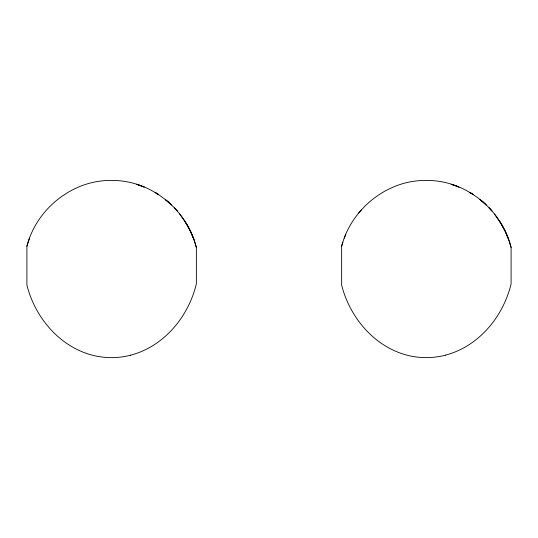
<?xml version="1.0" encoding="UTF-8"?>
<svg xmlns="http://www.w3.org/2000/svg" width="538" height="538" viewBox="0 0 538 538"><rect width="100%" height="100%" fill="white"/><g stroke="black" fill="none" stroke-linecap="round" stroke-linejoin="round"><path stroke-width="0.81" d="M130.546 355.228A75.912 74.816 0.1 0 1 93.612 355.524C60.148 347.387 35.057 317.756 26.9 285.053L26.9 246.182C36.611 208.603 72.973 179.584 112.099 180.445C151.232 180.183 187.163 209.726 196.357 247.446L196.357 283.829C188.589 316.606 163.882 346.627 130.532 355.174M445.289 355.228A75.912 74.816 0.1 0 1 408.355 355.524C374.892 347.387 349.801 317.756 341.643 285.053L341.643 246.182C351.354 208.603 387.716 179.584 426.836 180.445C465.975 180.183 501.907 209.726 511.1 247.446L511.1 283.829C503.333 316.606 478.625 346.627 445.276 355.174M26.9 246.182L29.516 238.206M341.643 246.182L342.861 242.167M344.259 238.2L345.826 234.306M358.705 212.987L361.375 209.881M494.489 214.084L501.497 224.265L505.384 231.649L499.318 220.795M179.746 214.084L186.753 224.265L190.64 231.649L184.574 220.795M508.598 239.43L505.384 231.73L508.598 239.43L511.1 247.493M193.855 239.43L190.64 231.73L193.855 239.43L196.357 247.493M455.121 185.543L451.227 184.292L458.941 187.063L455.121 185.543M140.378 185.543L136.484 184.292L144.197 187.063L140.378 185.543M473.393 194.608L469.923 192.503L473.393 194.648M158.649 194.608L155.179 192.503L158.649 194.648M483.171 202.073L480.024 199.511L486.197 204.924L483.171 202.08M168.428 202.073L165.28 199.511L171.454 204.924L168.428 202.073M491.86 210.815L489.096 207.829L491.86 210.842M177.116 210.815L174.352 207.829L177.116 210.842"/></g></svg>
